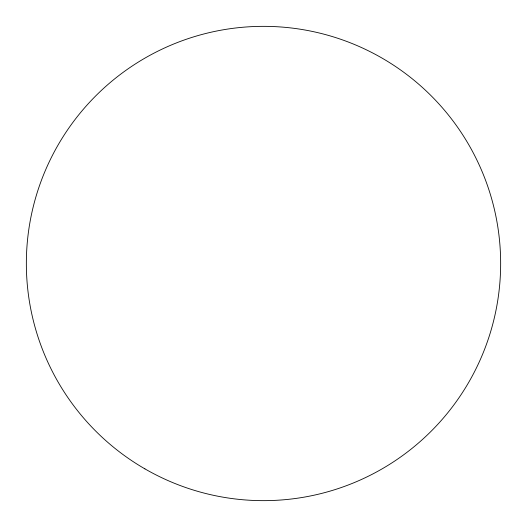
<?xml version="1.0" encoding="UTF-8"?>
<svg xmlns="http://www.w3.org/2000/svg" width="527" height="527" viewBox="0 0 527 527"><rect width="100%" height="100%" fill="white"/><g stroke="black" fill="none" stroke-linecap="round" stroke-linejoin="round"><path stroke-width="0.79" d="M144.925 468.878A237.15 237.15 0 0 0 500.65 263.5A237.15 237.15 0 0 0 144.925 58.122A237.15 237.15 0 0 0 144.925 468.878"/></g></svg>
